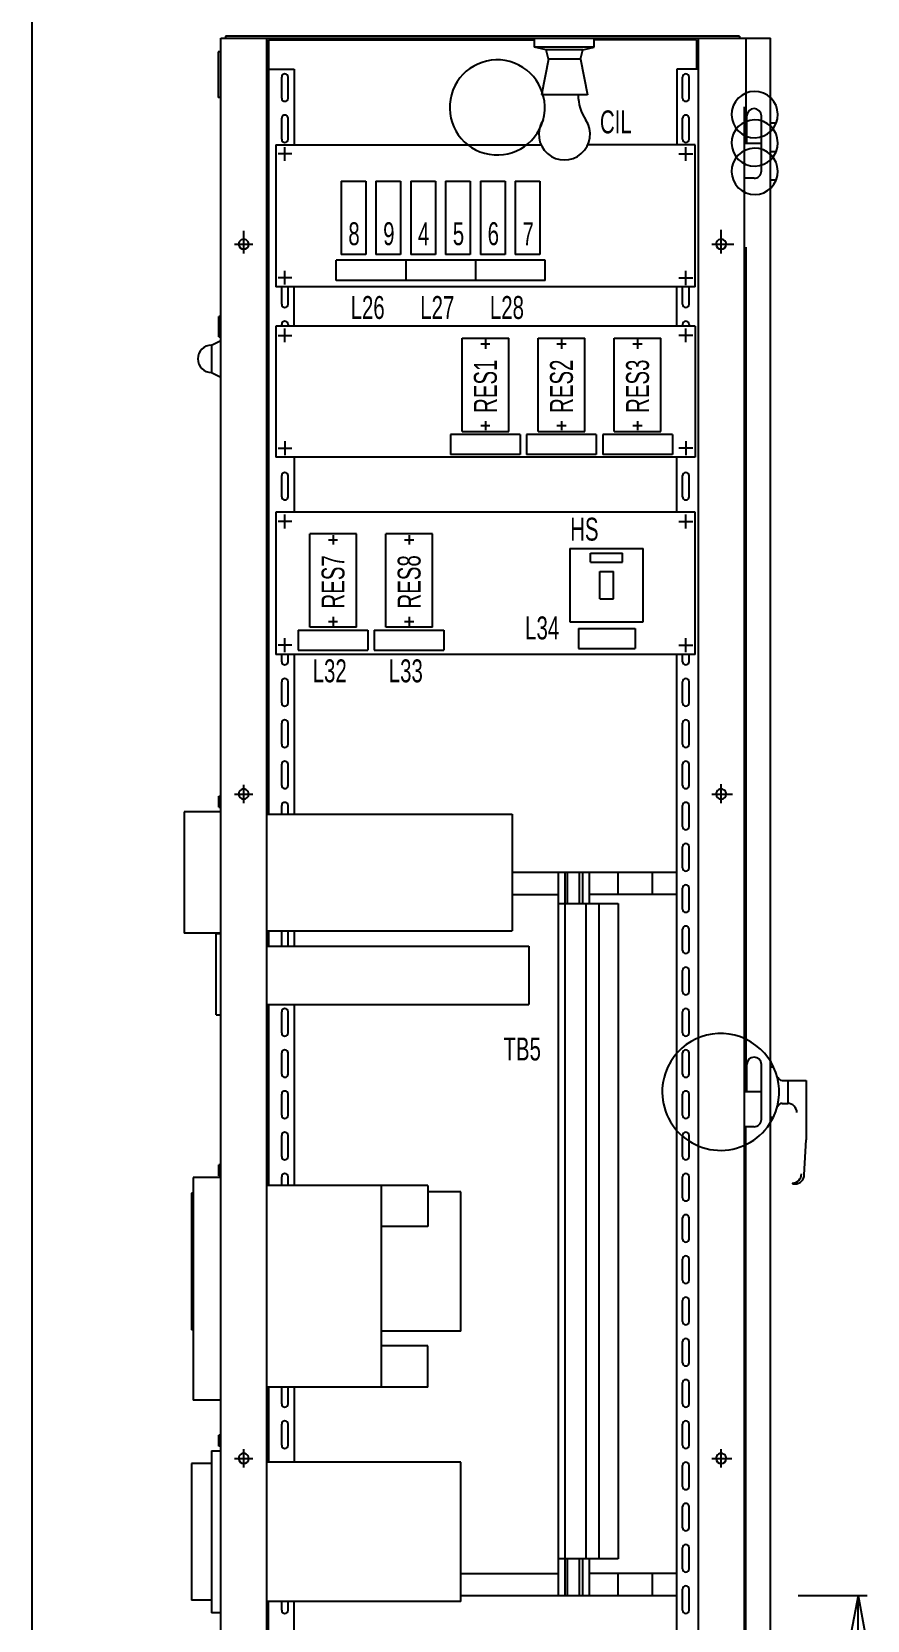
# Model space of a CAD drawing. Extents: x -5933 to 5929, y -4179 to 4187.
# Drawn here: x -5381 to -4470, y 1126 to 2860 of the extents above; entities that cross this region are included whole.
import ezdxf

# ---------------------------------------------------------------- set-up
doc = ezdxf.new("R2010")
doc.units = 0
doc.linetypes.add('SOLID', pattern=[0])
doc.layers.add('1', color=7, linetype='SOLID')
doc.layers.add('2', color=7, linetype='SOLID')

msp = doc.modelspace()

# ---------------------------------------------------------------- linework, layer by layer
at = {"layer": '1', "color": 7, "linetype": 'SOLID'}
msp.add_lwpolyline([(-5381.261719, 3918.064209), (-5381.261719, -3914.350342)], dxfattribs=at)
at = {"layer": '2', "color": 7, "linetype": 'SOLID'}
for points in [[(-5175.005371, 502.964355), (-5175.005371, 2852.964355)], [(-5175.005371, 2852.964355), (-4575.005371, 2852.964355)], [(-4609.005371, 2854.964355), (-5170.005371, 2854.964355)], [(-5170.005371, 2854.964355), (-5170.005371, 2852.964355)], [(-5125.005371, 2852.964355), (-5125.005371, 552.964355)], [(-5123.005371, 2850.964355), (-4832.505371, 2850.964355)], [(-5123.005371, 2850.964355), (-5123.005371, 2005.914185)], [(-4832.505371, 2842.964355), (-4832.505371, 2852.964355)], [(-4767.505371, 2842.964355), (-4832.505371, 2842.964355)], [(-4820.005371, 2839.964355), (-4832.505371, 2842.964355)], [(-4780.005371, 2839.964355), (-4767.505371, 2842.964355)], [(-4767.505371, 2842.964355), (-4767.505371, 2852.964355)], [(-4656.005371, 2850.964355), (-4767.505371, 2850.964355)], [(-4656.005371, 2850.964355), (-4656.005371, 2818.964355)], [(-4654.005371, 2852.964355), (-4654.005371, 552.964355)], [(-4609.005371, 2854.964355), (-4609.005371, 2852.964355)], [(-4602.005371, 2852.964355), (-4602.005371, 2737.964355)], [(-4575.005371, 552.964355), (-4575.005371, 2852.964355)], [(-5175.005371, 2837.964355), (-5178.005371, 2837.964355)], [(-5178.005371, 2837.964355), (-5178.005371, 2787.964355)], [(-4817.505371, 2829.964355), (-4825.005371, 2790.964355)], [(-4780.005371, 2839.964355), (-4820.005371, 2839.964355)], [(-4817.505371, 2829.964355), (-4820.005371, 2839.964355)], [(-4782.505371, 2829.964355), (-4817.505371, 2829.964355)], [(-4782.505371, 2829.964355), (-4780.005371, 2839.964355)], [(-4782.505371, 2829.964355), (-4775.005371, 2790.964355)], [(-5123.005371, 2818.964355), (-5095.005371, 2818.964355)], [(-5108.505371, 2787.464355), (-5108.505371, 2810.464355)], [(-5101.505371, 2787.464355), (-5101.505371, 2810.464355)], [(-5095.005371, 2818.964355), (-5095.005371, 2736.464111)], [(-4654.005371, 2818.964355), (-4677.505371, 2818.964355)], [(-4677.505371, 2818.964355), (-4677.505371, 2736.464111)], [(-4671.005371, 2787.464355), (-4671.005371, 2810.464355)], [(-4664.005371, 2787.464355), (-4664.005371, 2810.464355)], [(-4775.005371, 2790.964355), (-4825.005371, 2790.964355)], [(-5175.005371, 2787.964355), (-5178.005371, 2787.964355)], [(-4604.005371, 2777.964355), (-4604.005371, 502.964355)], [(-5108.505371, 2742.464355), (-5108.505371, 2765.464355)], [(-5101.505371, 2742.464355), (-5101.505371, 2765.464355)], [(-4671.005371, 2742.464355), (-4671.005371, 2765.464355)], [(-4664.005371, 2742.464355), (-4664.005371, 2765.464355)], [(-4601.005371, 2737.964355), (-4601.005371, 2767.964355)], [(-4585.005371, 2707.964355), (-4585.005371, 2767.964355)], [(-4569.005371, 2759.964355), (-4575.005371, 2759.964355)], [(-5115.005371, 2736.464111), (-5115.005371, 2581.464111)], [(-5115.005371, 2736.464111), (-4825.53418, 2736.464111)], [(-5097.504395, 2726.464111), (-5112.504395, 2726.464111)], [(-5105.004395, 2718.964111), (-5105.004395, 2733.964111)], [(-4657.505371, 2736.464111), (-4774.476562, 2736.464111)], [(-4675.005371, 2726.464111), (-4660.005371, 2726.464111)], [(-4667.505371, 2718.964111), (-4667.505371, 2733.964111)], [(-4657.505371, 2581.464111), (-4657.505371, 2736.464111)], [(-4585.005371, 2737.964355), (-4604.005371, 2737.964355)], [(-4569.005371, 2728.964355), (-4575.005371, 2728.964355)], [(-5043.755371, 2696.964111), (-5043.755371, 2616.964111)], [(-5043.755371, 2696.964111), (-5016.755371, 2696.964111)], [(-5016.755371, 2696.964111), (-5016.755371, 2616.964111)], [(-5005.755371, 2696.964111), (-5005.755371, 2616.964111)], [(-5005.755371, 2696.964111), (-4978.755371, 2696.964111)], [(-4978.755371, 2696.964111), (-4978.755371, 2616.964111)], [(-4967.755371, 2696.964111), (-4967.755371, 2616.964111)], [(-4967.755371, 2696.964111), (-4940.755371, 2696.964111)], [(-4940.755371, 2696.964111), (-4940.755371, 2616.964111)], [(-4929.755371, 2696.964111), (-4929.755371, 2616.964111)], [(-4929.755371, 2696.964111), (-4902.755371, 2696.964111)], [(-4902.755371, 2696.964111), (-4902.755371, 2616.964111)], [(-4891.755859, 2696.964111), (-4891.755859, 2616.964111)], [(-4891.755859, 2696.964111), (-4864.755859, 2696.964111)], [(-4864.755859, 2696.964111), (-4864.755859, 2616.964111)], [(-4853.755859, 2696.964111), (-4853.755859, 2616.964111)], [(-4853.755859, 2696.964111), (-4826.755859, 2696.964111)], [(-4826.755859, 2696.964111), (-4826.755859, 2616.964111)], [(-4593.005371, 2699.964355), (-4604.005371, 2699.964355)], [(-4569.005371, 2697.964355), (-4575.005371, 2697.964355)], [(-5150.005371, 2617.964355), (-5150.005371, 2642.774414)], [(-4629.005371, 2617.964355), (-4629.005371, 2643.618164)], [(-5160.005371, 2627.964355), (-5140.005371, 2627.964355)], [(-4639.005371, 2627.964355), (-4615.256348, 2627.964355)], [(-4602.005371, 2624.964355), (-4602.005371, 1702.964355)], [(-5049.131348, 2588.508545), (-5049.131348, 2610.508545)], [(-4821.132324, 2610.508545), (-5049.131348, 2610.508545)], [(-5016.755371, 2616.964111), (-5043.755371, 2616.964111)], [(-4978.755371, 2616.964111), (-5005.755371, 2616.964111)], [(-4973.131836, 2610.508545), (-4973.131836, 2588.508545)], [(-4940.755371, 2616.964111), (-4967.755371, 2616.964111)], [(-4902.755371, 2616.964111), (-4929.755371, 2616.964111)], [(-4897.131836, 2610.508545), (-4897.131836, 2588.508545)], [(-4864.755859, 2616.964111), (-4891.755859, 2616.964111)], [(-4826.755859, 2616.964111), (-4853.755859, 2616.964111)], [(-4821.132324, 2588.508545), (-4821.132324, 2610.508545)], [(-5097.504395, 2591.464111), (-5112.504395, 2591.464111)], [(-5105.004395, 2583.964111), (-5105.004395, 2598.964111)], [(-4821.132324, 2588.508545), (-5049.131348, 2588.508545)], [(-4675.005371, 2591.464111), (-4660.005371, 2591.464111)], [(-4667.505371, 2583.464111), (-4667.505371, 2598.964111)], [(-4657.505371, 2581.464111), (-5115.005371, 2581.464111)], [(-5108.505371, 2562.464355), (-5108.505371, 2581.464111)], [(-5101.505371, 2562.464355), (-5101.505371, 2581.464111)], [(-5095.005371, 2538.464355), (-5095.005371, 2581.464111)], [(-4677.505371, 2538.464355), (-4677.505371, 2581.464111)], [(-4671.005371, 2562.464355), (-4671.005371, 2581.464111)], [(-4664.005371, 2562.464355), (-4664.005371, 2581.464111)], [(-5175.005371, 2548.9646), (-5177.005371, 2548.9646)], [(-5177.005371, 2526.9646), (-5177.005371, 2548.9646)], [(-4657.505371, 2538.464355), (-5115.005371, 2538.464355)], [(-5115.005371, 2538.464355), (-5115.005371, 2395.464355)], [(-5108.505371, 2538.464355), (-5108.505371, 2540.464355)], [(-5105.005371, 2520.964355), (-5105.005371, 2535.964355)], [(-5101.505371, 2540.464355), (-5101.505371, 2538.464111)], [(-5101.504883, 2538.464111), (-5101.504883, 2538.464111)], [(-4671.005371, 2540.464355), (-4671.005371, 2538.464355)], [(-4667.505371, 2520.964355), (-4667.505371, 2535.964355)], [(-4664.005371, 2540.464355), (-4664.005371, 2538.464111)], [(-4664.004883, 2538.464111), (-4664.004883, 2538.464111)], [(-4657.505859, 2538.464355), (-4657.505859, 2395.464355)], [(-5185.005371, 2517.9646), (-5175.005371, 2522.9646)], [(-5185.005371, 2517.9646), (-5185.005371, 2487.9646)], [(-5177.005371, 2526.9646), (-5175.005371, 2526.9646)], [(-5112.505371, 2528.464355), (-5097.505371, 2528.464355)], [(-4911.755859, 2423.464355), (-4911.755859, 2525.464355)], [(-4911.755859, 2525.464355), (-4860.755859, 2525.464355)], [(-4881.255859, 2518.964355), (-4891.255859, 2518.964355)], [(-4886.255859, 2523.964355), (-4886.255859, 2513.964355)], [(-4860.755859, 2423.464355), (-4860.755859, 2525.464355)], [(-4828.755859, 2423.464355), (-4828.755859, 2525.464355)], [(-4828.755859, 2525.464355), (-4777.755859, 2525.464355)], [(-4798.255859, 2518.964355), (-4808.255859, 2518.964355)], [(-4803.255859, 2523.964355), (-4803.255859, 2513.964355)], [(-4777.755859, 2423.464355), (-4777.755859, 2525.464355)], [(-4745.755859, 2423.464355), (-4745.755859, 2525.464355)], [(-4745.755859, 2525.464355), (-4694.755859, 2525.464355)], [(-4715.255859, 2518.964355), (-4725.255859, 2518.964355)], [(-4720.255859, 2523.964355), (-4720.255859, 2513.964355)], [(-4694.755859, 2423.464355), (-4694.755859, 2525.464355)], [(-4660.005371, 2528.464355), (-4675.005371, 2528.464355)], [(-5185.005371, 2487.9646), (-5175.005371, 2482.9646)], [(-4881.255859, 2429.964355), (-4891.255859, 2429.964355)], [(-4886.255859, 2434.964355), (-4886.255859, 2424.964355)], [(-4798.255859, 2429.964355), (-4808.255859, 2429.964355)], [(-4803.255859, 2434.964355), (-4803.255859, 2424.964355)], [(-4715.255859, 2429.964355), (-4725.255859, 2429.964355)], [(-4720.255859, 2434.964355), (-4720.255859, 2424.964355)], [(-5105.006348, 2412.964355), (-5105.006348, 2397.964355)], [(-4848.255859, 2420.464355), (-4924.255859, 2420.464355)], [(-4924.255859, 2420.464355), (-4924.255859, 2398.464355)], [(-4911.755859, 2423.464355), (-4860.755859, 2423.464355)], [(-4848.255859, 2420.464111), (-4848.255859, 2398.464111)], [(-4765.255859, 2420.464355), (-4841.255859, 2420.464355)], [(-4841.255859, 2420.464355), (-4841.255859, 2398.464355)], [(-4828.755859, 2423.464355), (-4777.755859, 2423.464355)], [(-4765.255859, 2420.464111), (-4765.255859, 2398.464111)], [(-4758.255859, 2420.464355), (-4758.255859, 2398.464355)], [(-4682.255859, 2420.464355), (-4758.255859, 2420.464355)], [(-4745.755859, 2423.464355), (-4694.755859, 2423.464355)], [(-4682.255859, 2420.464111), (-4682.255859, 2398.464111)], [(-4667.505371, 2412.964355), (-4667.505371, 2397.964355)], [(-4657.505859, 2395.464355), (-5115.005371, 2395.464355)], [(-5112.506348, 2405.464355), (-5097.506348, 2405.464355)], [(-5095.005371, 2395.464355), (-5095.005371, 2335.464355)], [(-4848.255859, 2398.464355), (-4924.255859, 2398.464355)], [(-4765.255859, 2398.464355), (-4841.255859, 2398.464355)], [(-4682.255859, 2398.464355), (-4758.255859, 2398.464355)], [(-4677.505371, 2335.464355), (-4677.505371, 2395.464355)], [(-4660.005371, 2405.464355), (-4675.005371, 2405.464355)], [(-5108.505371, 2352.464355), (-5108.505371, 2375.464355)], [(-5101.505371, 2352.464355), (-5101.505371, 2375.464355)], [(-4671.005371, 2352.464355), (-4671.005371, 2375.464355)], [(-4664.005371, 2352.464355), (-4664.005371, 2375.464355)], [(-5115.005371, 2335.464355), (-5115.005371, 2180.464355)], [(-4657.505859, 2335.464355), (-5115.005371, 2335.464355)], [(-5097.504395, 2325.464355), (-5112.504395, 2325.464355)], [(-5105.004395, 2317.964355), (-5105.004395, 2332.964355)], [(-4675.005371, 2325.464355), (-4660.005371, 2325.464355)], [(-4667.505371, 2317.964355), (-4667.505371, 2332.964355)], [(-4657.505371, 2180.464355), (-4657.505371, 2335.464355)], [(-5078.005371, 2209.964355), (-5078.005371, 2311.964355)], [(-5027.005371, 2311.964355), (-5078.005371, 2311.964355)], [(-5057.505371, 2305.464355), (-5047.505371, 2305.464355)], [(-5052.505371, 2310.464355), (-5052.505371, 2300.464355)], [(-5027.005371, 2209.964355), (-5027.005371, 2311.964355)], [(-4995.005371, 2209.964355), (-4995.005371, 2311.964355)], [(-4944.005371, 2311.964355), (-4995.005371, 2311.964355)], [(-4974.505371, 2305.464355), (-4964.505371, 2305.464355)], [(-4969.505371, 2310.464355), (-4969.505371, 2300.464355)], [(-4944.005371, 2209.964355), (-4944.005371, 2311.964355)], [(-4794.005371, 2295.964355), (-4714.005371, 2295.964355)], [(-4794.005371, 2295.964355), (-4794.005371, 2215.964355)], [(-4771.505371, 2290.964355), (-4736.505371, 2290.964355)], [(-4771.505371, 2280.964355), (-4771.505371, 2290.964355)], [(-4736.505371, 2280.964355), (-4736.505371, 2290.964355)], [(-4714.005371, 2215.964355), (-4714.005371, 2295.964355)], [(-4771.505371, 2280.964355), (-4736.505371, 2280.964355)], [(-4761.505371, 2270.964355), (-4746.505371, 2270.964355)], [(-4761.505371, 2240.964355), (-4761.505371, 2270.964355)], [(-4746.505371, 2240.964355), (-4746.505371, 2270.964355)], [(-4761.505371, 2240.964355), (-4746.505371, 2240.964355)], [(-5052.505371, 2221.464355), (-5052.505371, 2211.464355)], [(-4969.505371, 2221.464355), (-4969.505371, 2211.464355)], [(-5090.505371, 2206.964355), (-5014.505371, 2206.964355)], [(-5090.505371, 2206.964111), (-5090.505371, 2184.964111)], [(-5027.005371, 2209.964355), (-5078.005371, 2209.964355)], [(-5057.505371, 2216.464355), (-5047.505371, 2216.464355)], [(-5014.505371, 2206.964355), (-5014.505371, 2184.964355)], [(-5007.505371, 2206.964355), (-4931.505371, 2206.964355)], [(-5007.505371, 2206.964111), (-5007.505371, 2184.964111)], [(-4944.005371, 2209.964355), (-4995.005371, 2209.964355)], [(-4974.505371, 2216.464355), (-4964.505371, 2216.464355)], [(-4931.505371, 2206.964355), (-4931.505371, 2184.964355)], [(-4794.005371, 2215.964355), (-4714.005371, 2215.964355)], [(-4784.812988, 2208.838623), (-4722.812988, 2208.838623)], [(-4784.812988, 2208.838623), (-4784.812988, 2186.838623)], [(-4722.812988, 2208.838623), (-4722.812988, 2186.838623)], [(-5097.504395, 2190.464355), (-5112.504395, 2190.464355)], [(-5105.004395, 2182.964355), (-5105.004395, 2197.964355)], [(-5090.505371, 2184.964355), (-5014.505371, 2184.964355)], [(-5007.505371, 2184.964355), (-4931.505371, 2184.964355)], [(-4784.812988, 2186.838623), (-4722.812988, 2186.838623)], [(-4675.005371, 2190.464355), (-4660.005371, 2190.464355)], [(-4667.505371, 2182.964355), (-4667.505371, 2197.964355)], [(-4657.505371, 2180.464355), (-5115.005371, 2180.464355)], [(-5108.505371, 2172.464355), (-5108.505371, 2180.464355)], [(-5108.505371, 2172.464355), (-5108.505371, 2180.464355)], [(-5101.505371, 2172.464355), (-5101.505371, 2180.464355)], [(-5101.505371, 2172.464355), (-5101.505371, 2180.464355)], [(-5101.505371, 2172.464355), (-5101.505371, 2172.464355)], [(-5095.005371, 2180.464355), (-5095.005371, 2005.914185)], [(-4677.505371, 953.464111), (-4677.505371, 2180.464355)], [(-4671.005371, 2172.464355), (-4671.005371, 2180.464355)], [(-4664.005371, 2172.464355), (-4664.005371, 2180.464355)], [(-5108.505371, 2127.464355), (-5108.505371, 2150.464355)], [(-5101.505371, 2127.464355), (-5101.505371, 2150.464355)], [(-4671.005371, 2127.464355), (-4671.005371, 2150.464355)], [(-4664.005371, 2127.464355), (-4664.005371, 2150.464355)], [(-5101.505371, 2127.464355), (-5101.505371, 2127.464355)], [(-5101.505371, 2127.464355), (-5101.505371, 2127.464355)], [(-5108.505371, 2082.464355), (-5108.505371, 2105.464355)], [(-5101.505371, 2082.464355), (-5101.505371, 2105.464355)], [(-4671.005371, 2082.464355), (-4671.005371, 2105.464355)], [(-4664.005371, 2082.464355), (-4664.005371, 2105.464355)], [(-5101.505371, 2082.464355), (-5101.505371, 2082.464355)], [(-5101.505371, 2082.464355), (-5101.505371, 2082.464355)], [(-5108.505371, 2037.464355), (-5108.505371, 2060.464355)], [(-5101.505371, 2037.464355), (-5101.505371, 2060.464355)], [(-4671.005371, 2037.464355), (-4671.005371, 2060.464355)], [(-4664.005371, 2037.464355), (-4664.005371, 2060.464355)], [(-5150.005371, 2017.964355), (-5150.005371, 2037.964355)], [(-5101.505371, 2037.464355), (-5101.505371, 2037.464355)], [(-5101.505371, 2037.464355), (-5101.505371, 2037.464355)], [(-4629.005371, 2017.964355), (-4629.005371, 2038.968994)], [(-5177.005371, 2013.689209), (-5177.005371, 2025.689209)], [(-5177.005371, 2025.689209), (-5175.005371, 2025.689209)], [(-5177.005371, 2013.689209), (-5175.005371, 2013.689209)], [(-5160.005371, 2027.964355), (-5140.005371, 2027.964355)], [(-5108.505371, 2005.914185), (-5108.505371, 2015.464355)], [(-5101.505371, 2005.914185), (-5101.505371, 2015.464355)], [(-4671.005371, 1992.464355), (-4671.005371, 2015.464355)], [(-4664.005371, 1992.464355), (-4664.005371, 2015.464355)], [(-4639.005371, 2027.964355), (-4616.637207, 2027.964355)], [(-5175.005371, 2008.689209), (-5215.005371, 2008.689209)], [(-5215.005371, 2008.689209), (-5215.005371, 1876.13916)], [(-5125.004883, 2005.914185), (-4857.005371, 2005.914185)], [(-4857.005371, 2005.914185), (-4857.005371, 1878.914185)], [(-4671.005371, 1947.464355), (-4671.005371, 1970.464355)], [(-4664.005371, 1947.464355), (-4664.005371, 1970.464355)], [(-4677.505371, 1942.460938), (-4857.005371, 1942.460938)], [(-4806.375488, 1153.460938), (-4806.375488, 1942.460938)], [(-4799.409668, 1942.460938), (-4799.409668, 1153.460938)], [(-4796.700684, 1908.460938), (-4796.700684, 1942.460938)], [(-4783.747559, 1908.460938), (-4783.747559, 1942.460938)], [(-4779.779785, 1908.460938), (-4779.779785, 1942.460938)], [(-4772.758301, 1908.460938), (-4772.758301, 1942.460938)], [(-4741.518066, 1918.460938), (-4741.518066, 1942.460938)], [(-4704.005371, 1918.460938), (-4704.005371, 1942.460938)], [(-4671.005371, 1902.464355), (-4671.005371, 1925.464355)], [(-4664.005371, 1902.464355), (-4664.005371, 1925.464355)], [(-4857.005371, 1918.460938), (-4806.375488, 1918.460938)], [(-4806.375488, 1908.460938), (-4741.518066, 1908.460938)], [(-4776.624512, 1908.460938), (-4776.624512, 1193.460938)], [(-4677.505371, 1918.460938), (-4772.758301, 1918.460938)], [(-4762.48291, 1908.460938), (-4762.48291, 1193.460938)], [(-4741.518066, 1908.460938), (-4741.518066, 1193.460938)], [(-5175.005371, 1876.13916), (-5215.005371, 1876.13916)], [(-5175.005371, 1875.339233), (-5180.005371, 1875.339233)], [(-5180.005371, 1787.239258), (-5180.005371, 1875.339233)], [(-5125.004395, 1878.914429), (-4857.005371, 1878.914185)], [(-5123.005371, 1878.914429), (-5123.005371, 1862.186768)], [(-5108.505371, 1862.186768), (-5108.505371, 1878.914429)], [(-5101.505371, 1862.186768), (-5101.505371, 1878.914429)], [(-5095.005371, 1878.914429), (-5095.005371, 1862.186768)], [(-4671.005371, 1857.464355), (-4671.005371, 1880.464355)], [(-4664.005371, 1857.464355), (-4664.005371, 1880.464355)], [(-5125.004395, 1862.186768), (-4839.005371, 1862.186523)], [(-4839.005371, 1862.186523), (-4839.005371, 1798.186523)], [(-4671.005371, 1812.464355), (-4671.005371, 1835.464355)], [(-4664.005371, 1812.464355), (-4664.005371, 1835.464355)], [(-5180.005371, 1787.239258), (-5175.005371, 1787.239258)], [(-5125.004883, 1798.186523), (-4839.005371, 1798.186523)], [(-5123.005371, 1798.186523), (-5123.005371, 1600.964355)], [(-5108.505371, 1767.464355), (-5108.505371, 1790.464355)], [(-5101.505371, 1767.464355), (-5101.505371, 1790.464355)], [(-5095.005371, 1798.186523), (-5095.005371, 1600.964355)], [(-4671.005371, 1767.464355), (-4671.005371, 1790.464355)], [(-4664.005371, 1767.464355), (-4664.005371, 1790.464355)], [(-5108.505371, 1722.464355), (-5108.505371, 1745.464355)], [(-5101.505371, 1722.464355), (-5101.505371, 1745.464355)], [(-4671.005371, 1722.464355), (-4671.005371, 1745.464355)], [(-4664.005371, 1722.464355), (-4664.005371, 1745.464355)], [(-4601.005371, 1702.964355), (-4601.005371, 1732.964355)], [(-4585.005371, 1672.964355), (-4585.005371, 1732.964355)], [(-4575.005859, 1730.464355), (-4572.005859, 1730.464355)], [(-5108.505371, 1677.464355), (-5108.505371, 1700.464355)], [(-5101.505371, 1677.464355), (-5101.505371, 1700.464355)], [(-4671.005371, 1677.464355), (-4671.005371, 1700.464355)], [(-4664.005371, 1677.464355), (-4664.005371, 1700.464355)], [(-4585.005371, 1702.964355), (-4604.005371, 1702.964355)], [(-4562.489746, 1715.411011), (-4536.303711, 1715.411011)], [(-4556.369141, 1715.411011), (-4556.369141, 1690.478882)], [(-4536.303711, 1715.411011), (-4536.303711, 1650.604004)], [(-4562.500977, 1690.478882), (-4556.37793, 1690.478882)], [(-4593.005371, 1664.964355), (-4604.005371, 1664.964355)], [(-4602.005371, 552.964355), (-4602.005371, 1664.964355)], [(-4575.005859, 1675.464355), (-4572.005859, 1675.464355)], [(-5108.505371, 1632.464355), (-5108.505371, 1655.464355)], [(-5101.505371, 1632.464355), (-5101.505371, 1655.464355)], [(-4671.005371, 1632.464355), (-4671.005371, 1655.464355)], [(-4664.005371, 1632.464355), (-4664.005371, 1655.464355)], [(-4538.303711, 1612.51062), (-4536.290527, 1650.604004)], [(-5175.005371, 1623.464355), (-5177.005371, 1623.464355)], [(-5177.005371, 1611.464355), (-5177.005371, 1623.464355)], [(-5175.005371, 1609.464355), (-5205.005371, 1609.464355)], [(-5205.005371, 1609.464355), (-5205.005371, 1366.464355)], [(-5175.005371, 1611.464355), (-5177.005371, 1611.464355)], [(-4949.005371, 1600.964355), (-5125.005371, 1600.964355)], [(-5108.505371, 1600.964355), (-5108.505371, 1610.464355)], [(-5101.505371, 1600.964355), (-5101.505371, 1610.464355)], [(-5000.005371, 1600.964355), (-5000.005371, 1380.964355)], [(-4949.005371, 1600.964355), (-4949.005371, 1555.964355)], [(-4671.005371, 1587.464355), (-4671.005371, 1610.464355)], [(-4664.005371, 1587.464355), (-4664.005371, 1610.464355)], [(-4551.303711, 1603.51062), (-4551.303711, 1602.51062)], [(-4551.303711, 1602.51062), (-4548.303711, 1602.51062)], [(-5205.005371, 1592.464355), (-5207.005371, 1592.464355)], [(-5207.005371, 1592.464355), (-5207.005371, 1443.464355)], [(-4913.005371, 1593.964355), (-4949.005371, 1593.964355)], [(-4913.005371, 1441.964355), (-4913.005371, 1593.964355)], [(-4671.005371, 1542.464355), (-4671.005371, 1565.464355)], [(-4664.005371, 1542.464355), (-4664.005371, 1565.464355)], [(-4949.005371, 1555.964355), (-5000.005371, 1555.964355)], [(-4671.005371, 1497.464355), (-4671.005371, 1520.464355)], [(-4664.005371, 1497.464355), (-4664.005371, 1520.464355)], [(-4671.005371, 1452.464355), (-4671.005371, 1475.464355)], [(-4664.005371, 1452.464355), (-4664.005371, 1475.464355)], [(-5205.005371, 1443.464355), (-5207.005371, 1443.464355)], [(-4913.005371, 1441.964355), (-5000.005371, 1441.964355)], [(-4949.005371, 1425.964355), (-5000.005371, 1425.964355)], [(-4949.005371, 1380.964355), (-4949.005371, 1425.964355)], [(-4671.005371, 1407.464355), (-4671.005371, 1430.464355)], [(-4664.005371, 1407.464355), (-4664.005371, 1430.464355)], [(-4949.005371, 1380.964355), (-5125.005371, 1380.964355)], [(-5123.005371, 1380.964355), (-5123.005371, 1298.964233)], [(-5108.505371, 1362.464355), (-5108.505371, 1380.964355)], [(-5101.505371, 1362.464355), (-5101.505371, 1380.964355)], [(-5095.005371, 1380.964355), (-5095.005371, 1298.964233)], [(-4671.005371, 1362.464355), (-4671.005371, 1385.464355)], [(-4664.005371, 1362.464355), (-4664.005371, 1385.464355)], [(-5175.005371, 1366.464355), (-5205.005371, 1366.464355)], [(-5108.505371, 1317.464355), (-5108.505371, 1340.464355)], [(-5101.505371, 1317.464355), (-5101.505371, 1340.464355)], [(-4671.005371, 1317.464355), (-4671.005371, 1340.464355)], [(-4664.005371, 1317.464355), (-4664.005371, 1340.464355)], [(-5177.005371, 1316.464233), (-5177.005371, 1328.464233)], [(-5175.005371, 1328.464233), (-5177.005371, 1328.464233)], [(-5185.005371, 1311.464233), (-5175.005371, 1311.464233)], [(-5185.005371, 1311.464233), (-5185.005371, 1134.464233)], [(-5175.005371, 1316.464233), (-5177.005371, 1316.464233)], [(-5160.005371, 1302.964355), (-5140.005371, 1302.964355)], [(-5150.005371, 1292.964355), (-5150.005371, 1312.964355)], [(-4639.005371, 1302.964355), (-4617.199707, 1302.964355)], [(-4629.005371, 1292.964355), (-4629.005371, 1312.964355)], [(-5185.005371, 1297.464233), (-5207.005371, 1297.464233)], [(-5207.005371, 1297.464233), (-5207.005371, 1148.464233)], [(-4913.005371, 1298.964233), (-5125.008789, 1298.964233)], [(-4913.005371, 1146.964233), (-4913.005371, 1298.964233)], [(-4671.005371, 1272.464355), (-4671.005371, 1295.464355)], [(-4664.005371, 1272.464355), (-4664.005371, 1295.464355)], [(-4671.005371, 1227.464355), (-4671.005371, 1250.464355)], [(-4664.005371, 1227.464355), (-4664.005371, 1250.464355)], [(-4671.005371, 1182.464355), (-4671.005371, 1205.464355)], [(-4664.005371, 1182.464355), (-4664.005371, 1205.464355)], [(-4741.518066, 1193.460938), (-4806.375488, 1193.460938)], [(-4796.700684, 1153.460938), (-4796.700684, 1193.460938)], [(-4783.747559, 1153.460938), (-4783.747559, 1193.460938)], [(-4779.779785, 1153.460938), (-4779.779785, 1193.460938)], [(-4772.758301, 1153.460938), (-4772.758301, 1193.460938)], [(-4913.005371, 1177.460938), (-4806.375488, 1177.460938)], [(-4677.505371, 1177.460938), (-4772.758301, 1177.460938)], [(-4741.518066, 1153.460938), (-4741.518066, 1177.460938)], [(-4704.005371, 1153.460938), (-4704.005371, 1177.460938)], [(-5185.005371, 1148.464233), (-5207.005371, 1148.464233)], [(-4913.005371, 1146.964233), (-5125.004883, 1146.964233)], [(-5123.005371, 995.464417), (-5123.005371, 1146.964233)], [(-5108.505371, 1137.464355), (-5108.505371, 1146.964233)], [(-5108.505371, 1137.464355), (-5108.505371, 1146.964233)], [(-5101.505371, 1137.464355), (-5101.505371, 1146.964233)], [(-5095.005371, 987.964417), (-5095.005371, 1146.964233)], [(-4913.005371, 1153.460938), (-4677.505371, 1153.460938)], [(-4671.005371, 1137.464355), (-4671.005371, 1160.464355)], [(-4671.005371, 1137.464355), (-4671.005371, 1160.464355)], [(-4664.005371, 1137.464355), (-4664.005371, 1160.464355)], [(-4545.005371, 1153.460938), (-4469.588867, 1153.46106)], [(-4479.588867, 1153.46106), (-4487.088867, 1113.46106)], [(-4479.588867, 1153.46106), (-4472.088867, 1113.46106)], [(-4479.588867, 1053.462646), (-4479.588867, 1153.46106)], [(-5175.005371, 1134.464233), (-5185.005371, 1134.464233)]]:
    msp.add_lwpolyline(points, dxfattribs=at)
for points in [[(-4823.338381, 2763.442383, 1), (-4923.338526, 2791.080566, 1), (-4823.338381, 2763.442383, 1)], [(-5101.505371, 2810.464355, 1), (-5108.505371, 2810.464355, 1)], [(-4664.005371, 2810.464355, 1), (-4671.005371, 2810.464355, 1)], [(-4785.005371, 2791.080562, 0.147474), (-4776.6723, 2763.442422, 0.147474)], [(-4569.004882, 2759.964359, 1), (-4615.805595, 2778.964277, 1), (-4569.004882, 2759.964359, 1)], [(-5108.505371, 2787.464355, 1), (-5101.505371, 2787.464355, 1)], [(-4671.005371, 2787.464355, 1), (-4664.005371, 2787.464355, 1)], [(-4585.005371, 2767.964355, 1), (-4601.005371, 2767.964355, 1)], [(-5101.505371, 2765.464355, 1), (-5108.505371, 2765.464355, 1)], [(-4823.338379, 2763.441894, 1.863336), (-4776.672364, 2763.441894, 1.863336)], [(-4664.005371, 2765.464355, 1), (-4671.005371, 2765.464355, 1)], [(-4569.004882, 2728.964359, 1), (-4615.805595, 2747.964277, 1), (-4569.004882, 2728.964359, 1)], [(-5108.505371, 2742.464355, 1), (-5101.505371, 2742.464355, 1)], [(-4671.005371, 2742.464355, 1), (-4664.005371, 2742.464355, 1)], [(-4569.004882, 2697.964359, 1), (-4615.805595, 2716.964277, 1), (-4569.004882, 2697.964359, 1)], [(-4593.005371, 2699.964355, 0.414214), (-4585.005371, 2707.964355, 0.414214)], [(-5144.505371, 2627.964355, 1), (-5155.505371, 2627.964356, 1), (-5144.505371, 2627.964355, 1)], [(-4623.505371, 2627.964355, 1), (-4634.505371, 2627.964356, 1), (-4623.505371, 2627.964355, 1)], [(-5108.505371, 2562.464355, 1), (-5101.505371, 2562.464355, 1)], [(-4671.005371, 2562.464355, 1), (-4664.005371, 2562.464355, 1)], [(-5101.505371, 2540.464355, 1), (-5108.505371, 2540.464355, 1)], [(-4664.005371, 2540.464355, 1), (-4671.005371, 2540.464355, 1)], [(-5185.005372, 2517.9646, 1), (-5185.005371, 2487.9646, 1)], [(-5101.505371, 2375.464355, 1), (-5108.505371, 2375.464355, 1)], [(-4664.005371, 2375.464355, 1), (-4671.005371, 2375.464355, 1)], [(-5108.505371, 2352.464355, 1), (-5101.505371, 2352.464355, 1)], [(-4671.005371, 2352.464355, 1), (-4664.005371, 2352.464355, 1)], [(-5108.505371, 2172.464355, 1), (-5101.505371, 2172.464355, 1)], [(-5108.505371, 2172.464355, 1), (-5101.505371, 2172.464355, 1)], [(-4671.005371, 2172.464355, 1), (-4664.005371, 2172.464355, 1)], [(-5101.505371, 2150.464355, 1), (-5108.505371, 2150.464355, 1)], [(-4664.005371, 2150.464355, 1), (-4671.005371, 2150.464355, 1)], [(-5108.505371, 2127.464355, 1), (-5101.505371, 2127.464355, 1)], [(-4671.005371, 2127.464355, 1), (-4664.005371, 2127.464355, 1)], [(-5101.505371, 2105.464355, 1), (-5108.505371, 2105.464355, 1)], [(-4664.005371, 2105.464355, 1), (-4671.005371, 2105.464355, 1)], [(-5108.505371, 2082.464355, 1), (-5101.505371, 2082.464355, 1)], [(-4671.005371, 2082.464355, 1), (-4664.005371, 2082.464355, 1)], [(-5101.505371, 2060.464355, 1), (-5108.505371, 2060.464355, 1)], [(-4664.005371, 2060.464355, 1), (-4671.005371, 2060.464355, 1)], [(-5144.505371, 2027.964355, 1), (-5155.505371, 2027.964356, 1), (-5144.505371, 2027.964355, 1)], [(-5108.505371, 2037.464355, 1), (-5101.505371, 2037.464355, 1)], [(-4671.005371, 2037.464355, 1), (-4664.005371, 2037.464355, 1)], [(-4623.505371, 2027.964355, 1), (-4634.505371, 2027.964356, 1), (-4623.505371, 2027.964355, 1)], [(-5101.505371, 2015.464355, 1), (-5108.505371, 2015.464355, 1)], [(-4664.005371, 2015.464355, 1), (-4671.005371, 2015.464355, 1)], [(-4671.005371, 1992.464355, 1), (-4664.005371, 1992.464355, 1)], [(-4664.005371, 1970.464355, 1), (-4671.005371, 1970.464355, 1)], [(-4671.005371, 1947.464355, 1), (-4664.005371, 1947.464355, 1)], [(-4664.005371, 1925.464355, 1), (-4671.005371, 1925.464355, 1)], [(-4671.005371, 1902.464355, 1), (-4664.005371, 1902.464355, 1)], [(-4664.005371, 1880.464355, 1), (-4671.005371, 1880.464355, 1)], [(-4671.005371, 1857.464355, 1), (-4664.005371, 1857.464355, 1)], [(-4664.005371, 1835.464355, 1), (-4671.005371, 1835.464355, 1)], [(-4671.005371, 1812.464355, 1), (-4664.005371, 1812.464355, 1)], [(-5101.505371, 1790.464355, 1), (-5108.505371, 1790.464355, 1)], [(-4664.005371, 1790.464355, 1), (-4671.005371, 1790.464355, 1)], [(-5108.505371, 1767.464355, 1), (-5101.505371, 1767.464355, 1)], [(-4572.005861, 1675.464355, 1), (-4687.04194, 1730.464355, 1), (-4572.005861, 1675.464355, 1)], [(-4671.005371, 1767.464355, 1), (-4664.005371, 1767.464355, 1)], [(-5101.505371, 1745.464355, 1), (-5108.505371, 1745.464355, 1)], [(-4664.005371, 1745.464355, 1), (-4671.005371, 1745.464355, 1)], [(-4585.005371, 1732.964355, 1), (-4601.005371, 1732.964355, 1)], [(-5108.505371, 1722.464355, 1), (-5101.505371, 1722.464355, 1)], [(-4671.005371, 1722.464355, 1), (-4664.005371, 1722.464355, 1)], [(-4567.291015, 1719.015624, 0.333599), (-4562.489746, 1715.411082, 0.333599)], [(-5101.505371, 1700.464355, 1), (-5108.505371, 1700.464355, 1)], [(-4664.005371, 1700.464355, 1), (-4671.005371, 1700.464355, 1)], [(-4562.500977, 1690.47876, 0.333428), (-4567.301335, 1686.877216, 0.333428)], [(-4546.37793, 1680.478882, 0.414214), (-4556.37793, 1690.478882, 0.414214)], [(-5108.505371, 1677.464355, 1), (-5101.505371, 1677.464355, 1)], [(-4671.005371, 1677.464355, 1), (-4664.005371, 1677.464355, 1)], [(-4593.005371, 1664.964355, 0.414214), (-4585.005371, 1672.964355, 0.414214)], [(-5101.505371, 1655.464355, 1), (-5108.505371, 1655.464355, 1)], [(-4664.005371, 1655.464355, 1), (-4671.005371, 1655.464355, 1)], [(-5108.505371, 1632.464355, 1), (-5101.505371, 1632.464355, 1)], [(-4671.005371, 1632.464355, 1), (-4664.005371, 1632.464355, 1)], [(-5101.505371, 1610.464355, 1), (-5108.505371, 1610.464355, 1)], [(-4664.005371, 1610.464355, 1), (-4671.005371, 1610.464355, 1)], [(-4551.303711, 1603.51062, 0.414214), (-4541.303711, 1613.51062, 0.414214)], [(-4548.303711, 1602.51062, 0.414214), (-4538.303711, 1612.51062, 0.414214)], [(-4671.005371, 1587.464355, 1), (-4664.005371, 1587.464355, 1)], [(-4664.005371, 1565.464355, 1), (-4671.005371, 1565.464355, 1)], [(-4671.005371, 1542.464355, 1), (-4664.005371, 1542.464355, 1)], [(-4664.005371, 1520.464355, 1), (-4671.005371, 1520.464355, 1)], [(-4671.005371, 1497.464355, 1), (-4664.005371, 1497.464355, 1)], [(-4664.005371, 1475.464355, 1), (-4671.005371, 1475.464355, 1)], [(-4671.005371, 1452.464355, 1), (-4664.005371, 1452.464355, 1)], [(-4664.005371, 1430.464355, 1), (-4671.005371, 1430.464355, 1)], [(-4671.005371, 1407.464355, 1), (-4664.005371, 1407.464355, 1)], [(-4664.005371, 1385.464355, 1), (-4671.005371, 1385.464355, 1)], [(-5108.505371, 1362.464355, 1), (-5101.505371, 1362.464355, 1)], [(-4671.005371, 1362.464355, 1), (-4664.005371, 1362.464355, 1)], [(-5101.505371, 1340.464355, 1), (-5108.505371, 1340.464355, 1)], [(-4664.005371, 1340.464355, 1), (-4671.005371, 1340.464355, 1)], [(-5108.505371, 1317.464355, 1), (-5101.505371, 1317.464355, 1)], [(-4671.005371, 1317.464355, 1), (-4664.005371, 1317.464355, 1)], [(-5144.505371, 1302.964355, 1), (-5155.505371, 1302.964356, 1), (-5144.505371, 1302.964355, 1)], [(-4623.505371, 1302.964355, 1), (-4634.505371, 1302.964356, 1), (-4623.505371, 1302.964355, 1)], [(-4664.005371, 1295.464355, 1), (-4671.005371, 1295.464355, 1)], [(-4671.005371, 1272.464355, 1), (-4664.005371, 1272.464355, 1)], [(-4664.005371, 1250.464355, 1), (-4671.005371, 1250.464355, 1)], [(-4671.005371, 1227.464355, 1), (-4664.005371, 1227.464355, 1)], [(-4664.005371, 1205.464355, 1), (-4671.005371, 1205.464355, 1)], [(-4671.005371, 1182.464355, 1), (-4664.005371, 1182.464355, 1)], [(-4664.005371, 1160.464355, 1), (-4671.005371, 1160.464355, 1)], [(-5108.505371, 1137.464355, 1), (-5101.505371, 1137.464355, 1)], [(-4671.005371, 1137.464355, 1), (-4664.005371, 1137.464355, 1)]]:
    msp.add_lwpolyline(points, format="xyb", dxfattribs=at)

# ---------------------------------------------------------------- texts
at = {"layer": '2', "color": 7, "linetype": 'SOLID', "width": 0.666667}
for s, p in [('CIL', (-4761.251465, 2748.979248)), ('8', (-5035.810927, 2626.964111)), ('9', (-4997.810927, 2626.964111)), ('6', (-4883.811415, 2626.964111)), ('4', (-4959.810927, 2626.964111)), ('5', (-4921.810927, 2626.964111)), ('7', (-4845.811415, 2626.964111)), ('L26', (-5033.353571, 2546.468506)), ('L27', (-4957.354059, 2546.468506)), ('L28', (-4881.354059, 2546.468506)), ('HS', (-4793.754395, 2304.564697)), ('L34', (-4842.894154, 2196.796387)), ('L32', (-5074.727594, 2149.964355)), ('L33', (-4991.727594, 2149.964355)), ('TB5', (-4866.54541, 1737.327881))]:
    msp.add_text(s, height=25, dxfattribs=at).set_placement(p)
for s, p in [('RES1', (-4873.755859, 2443.908798)), ('RES2', (-4790.755859, 2443.908798)), ('RES3', (-4707.755859, 2443.908798)), ('RES7', (-5040.005371, 2230.408798)), ('RES8', (-4957.005371, 2230.408798))]:
    msp.add_text(s, height=25, rotation=90, dxfattribs=at).set_placement(p)

doc.saveas('drawing.dxf')
